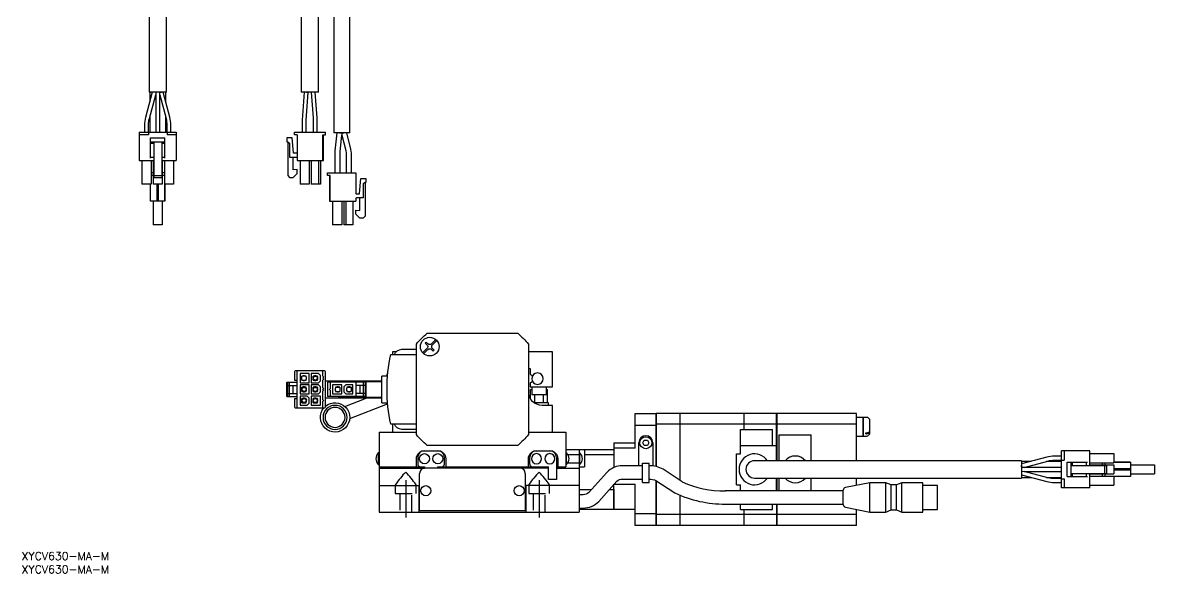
# Model space of a CAD drawing. Extents: x 0 to 883, y -8 to 535.
# Drawn here: x 0.4 to 424.6, y -8 to 198.5 of the extents above; entities that cross this region are included whole.
import ezdxf

# ---------------------------------------------------------------- set-up
doc = ezdxf.new("R2010")
doc.units = 0
doc.header["$LTSCALE"] = 0.5
doc.linetypes.add('CENTER', pattern=[50.8, 31.75, -6.35, 6.35, -6.35])
doc.linetypes.add('DASHED', pattern=[19.05, 12.7, -6.35])
for name, color, linetype in [('MSM_CENTER', 1, 'CENTER'), ('MSM_CONTINUOUS', 7, 'CONTINUOUS'), ('MSM_DASHED', 4, 'DASHED'), ('MSM_PART_NUMBER', 7, 'CONTINUOUS')]:
    doc.layers.add(name, color=color, linetype=linetype)
doc.styles.get("Standard").update_dxf_attribs({"font": 'txt.shx', "height": 3, "bigfont": 'bigfont.shx'})

# ---------------------------------------------------------------- blocks, each defined once
blk = doc.blocks.new('*U2')
at = {"layer": 'MSM_PART_NUMBER'}
blk.add_text('XYCV630-MA-M', height=3, dxfattribs=at).set_placement((0, -3))
blk = doc.blocks.new('*U3')
at = {"layer": 'MSM_PART_NUMBER'}
blk.add_text('XYCV630-MA-M', height=3, dxfattribs=at).set_placement((0, -8))

msp = doc.modelspace()

# ---------------------------------------------------------------- linework, layer by layer
at = {"layer": 'MSM_CENTER'}
for p, q in [((143.97, 27), (143.97, 13)), ((193.97, 27), (193.97, 13))]:
    msp.add_line(p, q, dxfattribs=at)
at = {"layer": 'MSM_CONTINUOUS'}
for p, q in [((47.75, 272.47), (47.75, 172.47)), ((54.25, 172.47), (54.25, 272.47)), ((104.72, 259.47), (104.72, 172.47)), ((111.22, 172.47), (111.22, 259.47)), ((116.97, 252.22), (116.97, 157.22)), ((122.97, 157.22), (122.97, 252.22)), ((48.97, 172.47), (46.43, 162.98)), ((54.25, 172.47), (47.75, 172.47)), ((47.88, 162.6), (50.25, 171.44)), ((48, 172.47), (48, 168.84)), ((50.25, 172.47), (50.25, 172.38)), ((50.36, 172.34), (50.25, 171.44)), ((50.25, 171.44), (50.25, 157.47)), ((51.75, 157.47), (51.75, 172.47)), ((51.75, 171.44), (54.12, 162.6)), ((55.57, 162.99), (53.03, 172.47)), ((54, 168.84), (54, 172.47)), ((111.22, 172.47), (104.72, 172.47)), ((105.96, 172.47), (105.17, 161.9)), ((106.67, 161.79), (107.46, 172.42)), ((106.72, 172.47), (107.46, 172.42)), ((107.46, 172.42), (107.44, 172.47)), ((108.47, 172.41), (109.24, 162.74)), ((110.73, 162.85), (109.97, 172.47)), ((48, 163.05), (48, 157.47)), ((54, 157.47), (54, 163.05)), ((109.24, 162.74), (109.34, 160.1)), ((110.81, 161.93), (110.73, 162.85)), ((44.1, 157.47), (57.9, 157.47)), ((44.1, 157.47), (44.1, 146.77)), ((46.05, 160.11), (46.05, 157.47)), ((47.5, 157.47), (47.5, 156.47)), ((47.55, 157.47), (47.55, 160.11)), ((54.45, 160.1), (54.45, 157.47)), ((54.5, 157.47), (54.5, 156.47)), ((55.95, 157.47), (55.95, 160.1)), ((57.9, 157.47), (57.9, 146.77)), ((102.27, 156.47), (102.27, 157.47)), ((102.27, 157.47), (113.87, 157.47)), ((105.14, 161.1), (105.14, 157.47)), ((106.64, 157.47), (106.64, 161.1)), ((109.34, 160.1), (109.34, 157.47)), ((110.84, 157.47), (110.84, 161.08)), ((113.87, 156.47), (113.87, 157.47)), ((122.97, 157.22), (116.97, 157.22)), ((118.11, 157.22), (117.45, 150.42)), ((119.12, 157.22), (120.11, 157.13)), ((119.97, 157), (120.82, 157.22)), ((119.97, 157), (120.03, 156.28)), ((120.1, 157.04), (120.11, 157.13)), ((123.45, 151.1), (121.85, 157.22)), ((47.5, 156.47), (44.1, 156.47)), ((48.3, 155.27), (53.7, 155.27)), ((48.3, 147.72), (48.3, 155.27)), ((48.3, 153.77), (53.7, 153.77)), ((48.3, 153.27), (49.5, 153.27)), ((49.5, 153.77), (49.5, 140.47)), ((52.5, 153.77), (52.5, 140.47)), ((52.5, 153.27), (53.7, 153.27)), ((53.7, 147.72), (53.7, 155.27)), ((57.9, 156.47), (54.5, 156.47)), ((99.47, 155.27), (99.47, 153.77)), ((101.38, 155.27), (99.47, 155.27)), ((99.47, 153.77), (99.77, 153.77)), ((99.77, 153.77), (100.47, 153.27)), ((99.77, 153.77), (99.77, 141.17)), ((100.47, 153.27), (100.47, 148.02)), ((101.87, 149.71), (101.38, 155.27)), ((103.27, 156.47), (102.27, 156.47)), ((103.27, 156.47), (103.27, 146.77)), ((112.87, 156.47), (113.87, 156.47)), ((112.87, 146.77), (112.87, 156.47)), ((113.12, 146.77), (113.12, 156.47)), ((119.45, 150.22), (120.03, 156.28)), ((120.03, 156.28), (121.51, 150.59)), ((102.97, 149.52), (102.07, 149.52)), ((117.45, 150.42), (117.44, 150.13)), ((117.44, 150.13), (117.44, 142.22)), ((119.44, 150.13), (119.45, 150.22)), ((119.44, 142.22), (119.44, 150.13)), ((121.51, 150.59), (121.64, 149.58)), ((121.64, 149.58), (121.64, 142.22)), ((123.64, 149.58), (123.45, 151.1)), ((123.64, 142.22), (123.64, 149.58)), ((44.1, 146.77), (49.5, 146.77)), ((45.1, 146.77), (45.1, 137.87)), ((48.3, 148.02), (49.5, 148.02)), ((48.5, 146.77), (48.5, 137.87)), ((49.3, 146.77), (49.3, 137.87)), ((52.5, 148.02), (53.7, 148.02)), ((52.5, 146.77), (57.9, 146.77)), ((52.7, 146.77), (52.7, 137.87)), ((53.5, 146.77), (53.5, 137.87)), ((56.9, 146.77), (56.9, 137.87)), ((100.47, 148.02), (102.97, 148.02)), ((101.77, 143.34), (101.77, 148.02)), ((103.27, 146.77), (113.12, 146.77)), ((104.37, 146.77), (104.37, 137.87)), ((107.77, 146.77), (107.77, 137.87)), ((108.57, 146.77), (108.57, 137.87)), ((111.22, 146.77), (111.22, 137.87)), ((111.97, 146.77), (111.97, 137.87)), ((49.3, 142.22), (48.5, 142.22)), ((49.3, 141.22), (48.5, 141.22)), ((49.5, 141.17), (52.5, 141.17)), ((49.5, 140.47), (52.5, 140.47)), ((53.5, 142.22), (52.7, 142.22)), ((53.5, 141.22), (52.7, 141.22)), ((99.77, 141.17), (100.47, 140.47)), ((100.47, 140.47), (101.77, 140.47)), ((103.27, 143.47), (101.77, 143.34)), ((101.77, 140.47), (103.27, 141.97)), ((103.27, 141.97), (103.27, 143.47)), ((114.67, 141.22), (114.67, 142.22)), ((114.67, 142.22), (125.27, 142.22)), ((115.67, 141.22), (114.67, 141.22)), ((115.42, 141.22), (115.42, 131.52)), ((115.67, 131.52), (115.67, 141.22)), ((125.27, 142.22), (125.27, 134.57)), ((125.27, 142.22), (125.27, 134.57)), ((126.66, 134.46), (127.15, 140.02)), ((127.15, 140.02), (129.07, 140.02)), ((129.07, 140.02), (129.07, 138.52)), ((129.07, 140.02), (129.07, 138.52)), ((48.5, 137.87), (45.1, 137.87)), ((48.3, 131.52), (48.3, 137.87)), ((52.7, 137.87), (49.3, 137.87)), ((50.75, 131.52), (50.75, 137.87)), ((51.25, 131.52), (51.25, 137.87)), ((56.9, 137.87), (53.5, 137.87)), ((53.7, 137.87), (53.7, 134.57)), ((53.7, 134.46), (53.7, 137.87)), ((53.7, 137.87), (53.7, 132.77)), ((53.7, 131.52), (53.7, 137.87)), ((107.77, 137.87), (104.37, 137.87)), ((111.97, 137.87), (108.57, 137.87)), ((128.77, 138.52), (128.07, 138.02)), ((128.77, 138.52), (128.07, 138.02)), ((128.07, 138.02), (128.07, 132.77)), ((128.07, 138.02), (128.07, 132.77)), ((129.07, 138.52), (128.77, 138.52)), ((128.77, 138.52), (128.77, 125.92)), ((128.77, 138.52), (128.77, 125.92)), ((53.7, 131.52), (48.3, 131.52)), ((49.3, 131.52), (49.3, 122.62)), ((52.7, 131.52), (52.7, 122.62)), ((52.7, 131.52), (52.7, 122.62)), ((52.7, 131.52), (52.7, 122.62)), ((53.7, 134.57), (53.7, 134.27)), ((53.7, 134.27), (53.7, 134.46)), ((53.7, 132.77), (53.7, 132.47)), ((53.7, 132.47), (53.7, 131.52)), ((115.42, 131.52), (125.27, 131.52)), ((116.57, 131.52), (116.57, 122.62)), ((119.97, 131.52), (119.97, 122.62)), ((119.97, 131.52), (119.97, 122.62)), ((120.77, 131.52), (120.77, 122.62)), ((121.52, 131.52), (121.52, 122.62)), ((124.17, 131.52), (124.17, 122.62)), ((124.17, 131.52), (124.17, 122.62)), ((125.27, 134.57), (125.27, 134.57)), ((125.27, 132.47), (125.27, 132.48)), ((125.27, 132.47), (125.27, 131.52)), ((125.27, 132.47), (125.27, 131.52)), ((125.57, 134.27), (126.47, 134.27)), ((128.07, 132.77), (125.57, 132.77)), ((126.77, 128.09), (126.77, 132.77)), ((125.27, 126.72), (125.27, 128.22)), ((125.27, 128.22), (126.77, 128.09)), ((125.27, 128.22), (126.77, 128.09)), ((126.77, 125.22), (125.27, 126.72)), ((128.07, 125.22), (126.77, 125.22)), ((128.77, 125.92), (128.07, 125.22)), ((128.77, 125.92), (128.07, 125.22)), ((52.7, 122.62), (49.3, 122.62)), ((119.97, 122.62), (116.57, 122.62)), ((124.17, 122.62), (120.77, 122.62)), ((151.99, 82), (185.94, 82)), ((147.97, 44.03), (147.97, 77.97)), ((151.3, 78.31), (151.66, 78.66)), ((151.9, 77.71), (151.3, 78.31)), ((151.66, 78.66), (152.26, 78.06)), ((153.67, 78.06), (155.26, 79.65)), ((155.61, 79.29), (154.03, 77.71)), ((189.97, 77.97), (189.97, 44.03)), ((138.4, 74), (147.97, 74)), ((138.97, 75), (138.97, 74)), ((140.31, 75), (138.97, 75)), ((142.55, 76), (147.97, 76)), ((150.32, 74.71), (151.9, 76.29)), ((152.26, 75.94), (150.67, 74.35)), ((154.27, 75.34), (153.67, 75.94)), ((154.03, 76.29), (154.63, 75.69)), ((154.63, 75.69), (154.27, 75.34)), ((198.97, 75), (189.97, 75)), ((198.97, 62), (198.97, 75)), ((113.57, 67.9), (102.57, 67.9)), ((103.27, 54.1), (103.27, 67.9)), ((112.87, 66), (112.87, 67.9)), ((189.97, 68.8), (190.57, 68.8)), ((190.57, 68.8), (190.57, 66.61)), ((99.47, 58.3), (99.47, 63.7)), ((99.47, 63.7), (103.27, 63.7)), ((99.77, 58.3), (99.77, 63.7)), ((100.47, 58.3), (100.47, 63.7)), ((102.27, 67.6), (102.27, 64.5)), ((102.27, 64.5), (103.27, 64.5)), ((104.37, 66.9), (104.37, 63.5)), ((107.77, 66.9), (104.37, 66.9)), ((105.52, 66), (105.02, 66)), ((105.02, 64.4), (105.02, 66)), ((106.39, 65.95), (105.02, 65.95)), ((105.02, 64.45), (106.39, 64.45)), ((105.02, 64.4), (105.52, 64.4)), ((106.02, 66.1), (105.52, 66.1)), ((105.52, 65.95), (105.52, 66.1)), ((105.52, 64.45), (105.52, 64.3)), ((105.52, 64.3), (106.02, 64.3)), ((106.02, 65.95), (106.02, 66.1)), ((106.67, 66), (106.02, 66)), ((106.02, 64.3), (106.02, 64.45)), ((106.02, 64.4), (106.67, 64.4)), ((106.77, 65.57), (106.39, 65.95)), ((106.39, 64.45), (106.77, 64.82)), ((106.67, 65.67), (106.67, 66)), ((106.67, 64.4), (106.67, 64.72)), ((106.77, 64.82), (106.77, 65.57)), ((107.77, 63.5), (107.77, 66.9)), ((108.57, 66.9), (108.57, 63.5)), ((111.22, 66.9), (108.57, 66.9)), ((109.72, 66), (109.22, 66)), ((109.22, 64.4), (109.22, 66)), ((110.59, 65.95), (109.22, 65.95)), ((109.37, 65.41), (109.22, 64.89)), ((109.22, 64.45), (110.59, 64.45)), ((109.22, 64.4), (109.72, 64.4)), ((110.22, 66.1), (109.72, 66.1)), ((109.72, 65.95), (109.72, 66.1)), ((109.72, 64.45), (109.72, 64.3)), ((109.72, 64.3), (110.22, 64.3)), ((110.22, 65.95), (110.22, 66.1)), ((110.87, 66), (110.22, 66)), ((110.22, 64.3), (110.22, 64.45)), ((110.22, 64.4), (110.87, 64.4)), ((110.97, 65.57), (110.59, 65.95)), ((110.59, 64.45), (110.97, 64.82)), ((110.68, 64.54), (110.81, 64.99)), ((110.87, 65.67), (110.87, 66)), ((110.87, 64.4), (110.87, 64.72)), ((110.97, 64.82), (110.97, 65.57)), ((111.97, 66.15), (111.22, 66.9)), ((111.22, 63.5), (111.97, 64.25)), ((111.97, 64.25), (111.97, 66.15)), ((112.87, 65.45), (112.87, 65.5)), ((112.87, 64.9), (112.87, 64.95)), ((112.87, 61.52), (112.87, 64.4)), ((113.87, 54.4), (113.87, 67.6)), ((113.87, 64.25), (134.97, 64.25)), ((114.67, 63.7), (114.67, 58.3)), ((129.07, 63.7), (114.67, 63.7)), ((115.67, 63.7), (115.67, 61.25)), ((119.97, 64), (134.97, 64)), ((125.27, 63.7), (125.27, 58.3)), ((128.07, 63.7), (128.07, 58.3)), ((128.77, 63.7), (128.77, 58.3)), ((129.07, 63.7), (129.07, 58.3)), ((134.97, 56), (134.97, 66)), ((137.18, 66), (134.97, 66)), ((136.97, 66), (136.97, 66.82)), ((137.25, 66.82), (136.97, 66.82)), ((190.57, 66.61), (190.93, 66.4)), ((99.77, 62.5), (103.27, 62.5)), ((99.77, 59.5), (103.27, 59.5)), ((101.77, 59.5), (101.77, 62.5)), ((104.37, 63.5), (107.77, 63.5)), ((104.37, 62.7), (104.37, 59.3)), ((107.77, 62.7), (104.37, 62.7)), ((105.52, 61.8), (105.02, 61.8)), ((105.02, 60.2), (105.02, 61.8)), ((106.39, 61.75), (105.02, 61.75)), ((105.02, 60.25), (106.39, 60.25)), ((105.02, 60.2), (105.52, 60.2)), ((106.02, 61.9), (105.52, 61.9)), ((105.52, 61.75), (105.52, 61.9)), ((105.52, 60.25), (105.52, 60.1)), ((105.52, 60.1), (106.02, 60.1)), ((106.02, 61.75), (106.02, 61.9)), ((106.67, 61.8), (106.02, 61.8)), ((106.02, 60.1), (106.02, 60.25)), ((106.02, 60.2), (106.67, 60.2)), ((106.77, 61.37), (106.39, 61.75)), ((106.39, 60.25), (106.77, 60.62)), ((106.67, 61.47), (106.67, 61.8)), ((106.67, 60.2), (106.67, 60.52)), ((106.77, 60.62), (106.77, 61.37)), ((107.77, 59.3), (107.77, 62.7)), ((108.57, 63.5), (111.22, 63.5)), ((108.57, 62.7), (108.57, 59.3)), ((111.22, 62.7), (108.57, 62.7)), ((109.72, 61.8), (109.22, 61.8)), ((109.22, 60.2), (109.22, 61.8)), ((110.59, 61.75), (109.22, 61.75)), ((109.22, 61.75), (109.3, 61.75)), ((109.22, 60.25), (110.59, 60.25)), ((109.22, 60.25), (109.3, 60.25)), ((109.22, 60.2), (109.72, 60.2)), ((110.22, 61.9), (109.72, 61.9)), ((109.72, 61.75), (109.72, 61.9)), ((109.72, 60.25), (109.72, 60.1)), ((109.72, 60.1), (110.22, 60.1)), ((110.22, 61.75), (110.22, 61.9)), ((110.87, 61.8), (110.22, 61.8)), ((110.22, 60.1), (110.22, 60.25)), ((110.22, 60.2), (110.87, 60.2)), ((110.97, 61.37), (110.59, 61.75)), ((110.59, 60.25), (110.97, 60.62)), ((110.87, 61.47), (110.87, 61.8)), ((110.87, 60.2), (110.87, 60.52)), ((110.97, 60.62), (110.97, 61.37)), ((111.97, 61.95), (111.22, 62.7)), ((111.22, 59.3), (111.97, 60.05)), ((111.97, 60.05), (111.97, 61.95)), ((112.87, 60.97), (112.87, 61.02)), ((112.87, 57.05), (112.87, 60.47)), ((115.67, 60.75), (115.67, 58.3)), ((116.57, 62.7), (116.57, 59.3)), ((119.97, 62.7), (116.57, 62.7)), ((117.94, 61.75), (117.57, 61.37)), ((117.57, 61.37), (117.57, 60.62)), ((117.57, 60.62), (117.94, 60.25)), ((118.32, 61.8), (117.67, 61.8)), ((117.67, 61.8), (117.67, 61.47)), ((117.67, 60.52), (117.67, 60.2)), ((117.67, 60.2), (118.32, 60.2)), ((119.32, 61.75), (117.94, 61.75)), ((117.94, 60.25), (119.32, 60.25)), ((118.82, 61.9), (118.32, 61.9)), ((118.32, 61.9), (118.32, 61.75)), ((118.32, 60.25), (118.32, 60.1)), ((118.32, 60.1), (118.82, 60.1)), ((118.82, 61.9), (118.82, 61.75)), ((119.32, 61.8), (118.82, 61.8)), ((118.82, 60.1), (118.82, 60.25)), ((118.82, 60.2), (119.32, 60.2)), ((119.32, 61.8), (119.32, 60.2)), ((119.97, 59.3), (119.97, 62.7)), ((121.52, 62.7), (120.77, 61.95)), ((120.77, 61.95), (120.77, 60.05)), ((120.77, 60.05), (121.52, 59.3)), ((124.17, 62.7), (121.52, 62.7)), ((122.14, 61.75), (121.77, 61.37)), ((121.77, 61.37), (121.77, 60.62)), ((121.77, 60.62), (122.14, 60.25)), ((122.52, 61.8), (121.87, 61.8)), ((121.87, 61.8), (121.87, 61.47)), ((121.87, 60.52), (121.87, 60.2)), ((121.87, 60.2), (122.52, 60.2)), ((123.52, 61.75), (122.14, 61.75)), ((122.14, 60.25), (123.52, 60.25)), ((123.02, 61.9), (122.52, 61.9)), ((122.52, 61.9), (122.52, 61.75)), ((122.52, 60.25), (122.52, 60.1)), ((122.52, 60.1), (123.02, 60.1)), ((123.02, 61.9), (123.02, 61.75)), ((123.52, 61.8), (123.02, 61.8)), ((123.02, 60.1), (123.02, 60.25)), ((123.02, 60.2), (123.52, 60.2)), ((123.52, 61.8), (123.52, 60.2)), ((124.17, 59.3), (124.17, 62.7)), ((128.77, 62.5), (125.27, 62.5)), ((128.77, 59.5), (125.27, 59.5)), ((126.77, 62.5), (126.77, 59.5)), ((189.97, 61.5), (190.07, 61.5)), ((190.07, 60), (190.07, 61.5)), ((190.93, 63.6), (190.57, 63.39)), ((190.57, 63.39), (190.57, 62)), ((190.57, 62), (198.97, 62)), ((190.79, 57.41), (190.79, 61)), ((190.79, 61), (191.22, 61)), ((191.22, 62), (191.22, 59)), ((196.72, 59), (196.72, 62)), ((196.72, 61), (197.14, 61)), ((197.14, 56), (197.14, 61)), ((99.47, 58.3), (103.27, 58.3)), ((102.27, 57.5), (102.27, 54.4)), ((103.27, 57.5), (102.27, 57.5)), ((104.37, 59.3), (107.77, 59.3)), ((104.37, 58.5), (104.37, 55.1)), ((107.02, 58.5), (104.37, 58.5)), ((105.52, 57.6), (105.02, 57.6)), ((105.02, 56), (105.02, 57.6)), ((106.39, 57.55), (105.02, 57.55)), ((105.02, 56.05), (106.39, 56.05)), ((105.02, 56), (105.52, 56)), ((105.17, 57), (105.32, 57.55)), ((106.02, 57.7), (105.52, 57.7)), ((105.52, 57.55), (105.52, 57.7)), ((105.52, 56.05), (105.52, 55.9)), ((105.52, 55.9), (106.02, 55.9)), ((106.02, 57.55), (106.02, 57.7)), ((106.67, 57.6), (106.02, 57.6)), ((106.02, 55.9), (106.02, 56.05)), ((106.02, 56), (106.67, 56)), ((106.77, 57.17), (106.39, 57.55)), ((106.39, 56.05), (106.77, 56.42)), ((106.77, 57.14), (106.61, 56.6)), ((106.67, 57.27), (106.67, 57.6)), ((106.67, 56), (106.67, 56.32)), ((106.77, 56.42), (106.77, 57.17)), ((107.77, 57.75), (107.02, 58.5)), ((107.02, 55.1), (107.77, 55.85)), ((107.77, 55.85), (107.77, 57.75)), ((108.57, 59.3), (111.22, 59.3)), ((108.57, 58.5), (108.57, 55.1)), ((111.97, 58.5), (108.57, 58.5)), ((109.72, 57.6), (109.22, 57.6)), ((109.22, 56), (109.22, 57.6)), ((110.59, 57.55), (109.22, 57.55)), ((109.37, 56.59), (109.22, 57.11)), ((109.22, 56.05), (110.59, 56.05)), ((109.22, 56), (109.72, 56)), ((110.22, 57.7), (109.72, 57.7)), ((109.72, 57.55), (109.72, 57.7)), ((109.72, 56.05), (109.72, 55.9)), ((109.72, 55.9), (110.22, 55.9)), ((110.22, 57.55), (110.22, 57.7)), ((110.87, 57.6), (110.22, 57.6)), ((110.22, 55.9), (110.22, 56.05)), ((110.22, 56), (110.87, 56)), ((110.97, 57.17), (110.59, 57.55)), ((110.59, 56.05), (110.97, 56.42)), ((110.68, 57.46), (110.81, 57.01)), ((110.87, 57.27), (110.87, 57.6)), ((110.87, 56), (110.87, 56.32)), ((110.97, 56.42), (110.97, 57.17)), ((111.97, 55.1), (111.97, 58.5)), ((112.87, 54.1), (112.87, 56.55)), ((134.97, 57.75), (113.87, 57.75)), ((129.07, 58.3), (114.67, 58.3)), ((116.57, 59.3), (119.97, 59.3)), ((134.97, 58), (119.97, 58)), ((121.12, 54.61), (129.18, 57.75)), ((121.52, 59.3), (124.17, 59.3)), ((136.97, 55.42), (122.94, 49.95)), ((134.97, 56), (137.18, 56)), ((136.97, 55.18), (136.97, 56)), ((136.97, 55.18), (137.25, 55.18)), ((196.72, 59), (191.22, 59)), ((197.47, 56), (192.07, 56)), ((192.38, 56), (192.38, 59)), ((195.55, 56), (195.55, 59)), ((197.47, 55), (197.47, 56)), ((102.57, 54.1), (113.57, 54.1)), ((104.37, 55.1), (107.02, 55.1)), ((108.57, 55.1), (111.97, 55.1)), ((198.97, 55), (195.07, 55)), ((198.97, 45), (198.97, 55)), ((229.97, 39), (229.97, 52)), ((229.97, 52), (237.87, 52)), ((237.87, 32.05), (237.87, 52)), ((237.97, 51.9), (237.87, 52)), ((237.97, 32.03), (237.97, 52)), ((246.67, 52), (237.97, 52)), ((246.67, 52), (246.67, 26.98)), ((246.72, 51.95), (246.67, 51.95)), ((246.72, 52), (246.72, 26.94)), ((270.67, 52), (246.72, 52)), ((270.67, 52), (270.67, 46)), ((270.72, 51.95), (270.67, 51.95)), ((270.72, 52), (270.72, 46)), ((282.97, 52), (270.72, 52)), ((282.97, 34.25), (282.97, 52)), ((283.02, 51.95), (282.97, 51.95)), ((283.02, 52), (283.02, 34.25)), ((312.97, 52), (283.02, 52)), ((312.97, 34.25), (312.97, 52)), ((147.97, 48), (138.4, 48)), ((138.97, 48), (138.97, 45)), ((237.87, 47.5), (229.97, 47.5)), ((237.97, 47.46), (237.87, 47.5)), ((246.67, 47.97), (237.97, 47.97)), ((246.72, 47.71), (246.67, 47.71)), ((270.67, 47.97), (246.72, 47.97)), ((270.72, 47.71), (270.67, 47.71)), ((282.97, 47.97), (270.72, 47.97)), ((283.02, 47.71), (282.97, 47.71)), ((312.97, 47.97), (283.02, 47.97)), ((315.47, 50.5), (312.97, 50.5)), ((315.47, 43.5), (315.47, 50.5)), ((315.52, 50.45), (315.47, 50.45)), ((315.52, 43.5), (315.52, 50.5)), ((316.67, 50.5), (315.52, 50.5)), ((317.97, 44.8), (317.97, 49.2)), ((133.97, 45), (147.97, 45)), ((133.97, 45), (133.97, 15)), ((147.97, 46), (142.55, 46)), ((189.97, 45), (203.97, 45)), ((203.97, 45), (203.97, 32)), ((269.47, 36.78), (269.47, 46)), ((269.47, 46), (281.47, 46)), ((281.47, 40), (281.47, 46)), ((283.97, 34.25), (283.97, 44)), ((283.97, 44), (295.97, 44)), ((295.97, 34.25), (295.97, 44)), ((312.97, 43.5), (315.47, 43.5)), ((315.47, 43.55), (315.52, 43.55)), ((315.52, 43.5), (316.67, 43.5)), ((316.47, 44.71), (316.67, 44.71)), ((316.47, 44.35), (316.47, 44.71)), ((316.47, 44.35), (316.67, 44.35)), ((185.94, 40), (151.99, 40)), ((203.97, 38.5), (221.97, 38.5)), ((208.97, 38.5), (208.97, 15)), ((210.97, 38.5), (210.97, 32)), ((221.97, 41), (221.97, 31.71)), ((221.97, 41), (229.97, 41)), ((229.97, 39), (221.97, 39)), ((231.37, 32.37), (231.37, 41)), ((232.81, 41), (233.39, 42)), ((233.39, 40), (232.81, 41)), ((233.39, 42), (234.54, 42)), ((234.54, 40), (233.39, 40)), ((234.54, 42), (235.12, 41)), ((235.12, 41), (234.54, 40)), ((236.57, 41), (236.57, 32.27)), ((269.47, 40), (282.97, 40)), ((133.67, 37.15), (133.67, 32.85)), ((133.97, 37.15), (133.67, 37.15)), ((147.97, 32), (147.97, 35)), ((148.47, 35.5), (148.47, 33)), ((150.97, 38), (155.97, 38)), ((158.47, 33), (158.47, 35.5)), ((158.97, 35), (158.97, 32)), ((189.97, 32), (189.97, 35)), ((190.47, 33), (190.47, 35.5)), ((192.97, 38), (197.97, 38)), ((200.47, 35.5), (200.47, 27.2)), ((200.97, 35), (200.97, 32)), ((204.26, 37.15), (203.97, 37.15)), ((204.26, 32.85), (204.26, 37.15)), ((204.74, 36.54), (208.97, 36.54)), ((209.26, 37.15), (208.97, 37.15)), ((209.26, 32.85), (209.26, 37.15)), ((221.97, 36.5), (210.97, 36.5)), ((267.97, 25.22), (267.97, 36.78)), ((267.97, 36.78), (269.47, 36.78)), ((374.72, 34.25), (274.72, 34.25)), ((384.2, 35.57), (374.72, 33.03)), ((374.72, 34.25), (374.72, 27.75)), ((378.35, 34), (374.72, 34)), ((375.75, 31.75), (384.59, 34.12)), ((389.72, 34), (384.14, 34)), ((389.72, 35.95), (387.09, 35.95)), ((387.09, 34.45), (389.72, 34.45)), ((400.42, 37.9), (389.72, 37.9)), ((389.72, 24.1), (389.72, 37.9)), ((389.72, 34.5), (390.72, 34.5)), ((390.72, 37.9), (390.72, 34.5)), ((400.42, 32.5), (400.42, 37.9)), ((400.42, 36.9), (409.32, 36.9)), ((409.32, 36.9), (409.32, 33.5)), ((133.67, 32.85), (133.97, 32.85)), ((133.97, 32), (150.97, 32)), ((133.97, 31.5), (150.97, 31.5)), ((150.97, 32), (150.97, 31.49)), ((197.47, 31.5), (151.17, 31.5)), ((155.97, 31.5), (155.97, 32)), ((155.97, 32), (197.47, 32)), ((197.47, 27.2), (197.47, 32)), ((200.47, 32), (203.97, 32)), ((200.47, 31.5), (208.97, 31.5)), ((203.97, 32.85), (204.26, 32.85)), ((204.74, 33.46), (208.97, 33.46)), ((208.97, 32.85), (209.26, 32.85)), ((208.97, 32), (210.97, 32)), ((219.36, 29.87), (212.6, 22.34)), ((232.72, 32.37), (225.24, 32.37)), ((232.72, 33.34), (235.22, 33.34)), ((232.72, 33.09), (232.72, 33.34)), ((232.72, 26.1), (232.72, 33.09)), ((235.22, 33.09), (235.22, 33.34)), ((235.22, 26.1), (235.22, 33.09)), ((247.63, 26.34), (240.52, 31.02)), ((389.72, 31.75), (374.72, 31.75)), ((374.72, 30.25), (374.81, 30.25)), ((374.85, 30.36), (375.75, 30.25)), ((375.75, 30.25), (389.72, 30.25)), ((384.59, 27.88), (375.75, 30.25)), ((391.92, 28.3), (391.92, 33.7)), ((391.92, 33.7), (399.47, 33.7)), ((393.42, 28.3), (393.42, 33.7)), ((393.42, 32.5), (406.72, 32.5)), ((393.92, 32.5), (393.92, 33.7)), ((399.17, 32.5), (399.17, 33.7)), ((400.42, 33.5), (409.32, 33.5)), ((400.42, 32.7), (409.32, 32.7)), ((404.97, 33.5), (404.97, 32.7)), ((405.97, 33.5), (405.97, 32.7)), ((406.02, 29.5), (406.02, 32.5)), ((406.72, 29.5), (406.72, 32.5)), ((409.32, 33.7), (412.62, 33.7)), ((412.73, 33.7), (409.32, 33.7)), ((409.32, 33.7), (414.42, 33.7)), ((415.67, 33.7), (409.32, 33.7)), ((409.32, 32.7), (409.32, 29.3)), ((415.67, 31.25), (409.32, 31.25)), ((415.67, 30.75), (409.32, 30.75)), ((412.62, 33.7), (412.92, 33.7)), ((412.92, 33.7), (412.73, 33.7)), ((414.42, 33.7), (414.72, 33.7)), ((414.72, 33.7), (415.67, 33.7)), ((415.67, 33.7), (415.67, 28.3)), ((415.67, 32.7), (424.57, 32.7)), ((415.67, 32.7), (424.57, 32.7)), ((415.67, 32.7), (424.57, 32.7)), ((424.57, 32.7), (424.57, 29.3)), ((149.17, 15.5), (149.17, 29.5)), ((188.77, 29.5), (188.77, 15.5)), ((200.47, 27.2), (197.47, 27.2)), ((216.33, 19), (223.08, 26.53)), ((222.16, 25.5), (229.97, 25.5)), ((225.24, 27.37), (232.72, 27.37)), ((229.97, 10), (229.97, 25.5)), ((232.72, 26.1), (235.22, 26.1)), ((237.77, 26.84), (244.89, 22.16)), ((237.87, 10), (237.87, 26.78)), ((237.97, 10), (237.97, 26.71)), ((274.72, 27.75), (374.72, 27.75)), ((282.97, 23), (282.97, 27.75)), ((283.02, 27.75), (283.02, 23)), ((283.97, 23), (283.97, 27.75)), ((295.97, 23), (295.97, 27.75)), ((317.97, 26), (308.77, 24.19)), ((312.97, 25.02), (312.97, 27.75)), ((317.97, 15), (317.97, 26)), ((323.97, 26), (317.97, 26)), ((323.97, 15), (323.97, 26)), ((325.97, 25.15), (323.97, 26)), ((329.97, 26), (327.97, 25.15)), ((329.97, 15), (329.97, 26)), ((337.77, 26), (329.97, 26)), ((337.77, 15), (337.77, 26)), ((374.72, 28.97), (384.2, 26.43)), ((374.72, 28), (378.35, 28)), ((384.14, 28), (389.72, 28)), ((389.72, 27.55), (387.08, 27.55)), ((387.08, 26.05), (389.72, 26.05)), ((389.72, 27.5), (390.72, 27.5)), ((390.72, 27.5), (390.72, 24.1)), ((391.92, 28.3), (399.47, 28.3)), ((393.42, 29.5), (406.72, 29.5)), ((393.92, 28.3), (393.92, 29.5)), ((399.17, 28.3), (399.17, 29.5)), ((400.42, 24.1), (400.42, 29.5)), ((400.42, 29.3), (409.32, 29.3)), ((400.42, 28.5), (409.32, 28.5)), ((404.97, 29.3), (404.97, 28.5)), ((405.97, 29.3), (405.97, 28.5)), ((409.32, 28.5), (409.32, 25.1)), ((415.67, 28.3), (409.32, 28.3)), ((415.67, 29.3), (424.57, 29.3)), ((133.97, 25), (149.17, 25)), ((140.08, 25.22), (140.07, 25.12)), ((140.07, 25.12), (140.22, 25)), ((140.14, 25.35), (140.08, 25.22)), ((147.71, 25), (147.87, 25.12)), ((147.87, 25.12), (147.84, 25.26)), ((148.97, 15), (148.97, 25)), ((208.97, 25), (188.77, 25)), ((188.97, 25), (188.97, 15)), ((190.08, 25.22), (190.07, 25.12)), ((190.07, 25.12), (190.22, 25)), ((190.14, 25.35), (190.08, 25.22)), ((197.71, 25), (197.87, 25.12)), ((197.87, 25.12), (197.84, 25.26)), ((208.97, 23.5), (213.64, 23.5)), ((210.44, 21.5), (208.97, 21.5)), ((220.36, 23.5), (221.97, 23.5)), ((221.97, 16), (221.97, 25.29)), ((221.97, 23.5), (221.97, 16)), ((307.97, 23), (263.76, 23)), ((267.97, 25.22), (269.47, 25.22)), ((269.47, 23), (269.47, 25.22)), ((307.97, 17.79), (307.97, 23.21)), ((325.97, 15.85), (325.97, 25.15)), ((327.97, 25.15), (325.97, 25.15)), ((327.97, 15.85), (327.97, 25.15)), ((343.27, 25), (337.77, 25)), ((343.27, 16), (343.27, 25)), ((400.42, 24.1), (389.72, 24.1)), ((400.42, 25.1), (409.32, 25.1)), ((246.67, 21.16), (246.67, 10)), ((246.72, 21.14), (246.72, 10)), ((263.76, 18), (307.97, 18)), ((269.47, 16), (269.47, 18)), ((281.47, 16), (281.47, 18)), ((282.97, 18), (282.97, 10)), ((283.02, 18), (283.02, 10)), ((283.97, 18), (295.97, 18)), ((133.97, 15), (208.97, 15)), ((149.17, 16.5), (148.97, 16.5)), ((188.77, 15.5), (149.17, 15.5)), ((188.97, 16.5), (188.77, 16.5)), ((208.97, 16.5), (210.44, 16.5)), ((221.97, 16), (208.97, 16)), ((229.97, 16), (221.97, 16)), ((229.97, 14.5), (237.87, 14.5)), ((237.97, 14.54), (237.87, 14.5)), ((246.67, 14.03), (237.97, 14.03)), ((246.72, 14.29), (246.67, 14.29)), ((270.67, 14.03), (246.72, 14.03)), ((269.47, 16), (281.47, 16)), ((270.67, 16), (270.67, 10)), ((270.72, 14.29), (270.67, 14.29)), ((270.72, 16), (270.72, 10)), ((282.97, 14.03), (270.72, 14.03)), ((283.02, 14.29), (282.97, 14.29)), ((312.97, 14.03), (283.02, 14.03)), ((308.77, 16.81), (317.97, 15)), ((312.97, 10), (312.97, 15.98)), ((317.97, 15), (323.97, 15)), ((323.97, 15), (325.97, 15.85)), ((325.97, 15.85), (327.97, 15.85)), ((327.97, 15.85), (329.97, 15)), ((329.97, 15), (337.77, 15)), ((337.77, 16), (343.27, 16)), ((237.87, 10), (229.97, 10)), ((237.87, 10), (237.97, 10.1)), ((246.67, 10), (237.97, 10)), ((246.72, 10.05), (246.67, 10.05)), ((270.67, 10), (246.72, 10)), ((270.72, 10.05), (270.67, 10.05)), ((282.97, 10), (270.72, 10)), ((283.02, 10.05), (282.97, 10.05)), ((312.97, 10), (283.02, 10))]:
    msp.add_line(p, q, dxfattribs=at)
for centre, radius in [((152.97, 77), 3.5), ((110.09, 65.2), 0.75), ((105.89, 61), 0.75), ((110.09, 61), 0.75), ((105.89, 56.8), 0.75), ((110.09, 56.8), 0.75), ((233.97, 41), 2.25), ((150.97, 35), 1.9), ((155.97, 35), 1.9), ((151.47, 23), 1.9), ((186.47, 23), 1.9)]:
    msp.add_circle(centre, radius, dxfattribs=at)
at = {"layer": 'MSM_CONTINUOUS', "extrusion": (0, 0, -1)}
for centre, radius in [((-193.37, 65), 2.15), ((-117.47, 50.5), 4.5), ((-117.47, 50.5), 3.75), ((-192.97, 35), 1.9), ((-197.97, 35), 1.9)]:
    msp.add_circle(centre, radius, dxfattribs=at)
at = {"layer": 'MSM_CONTINUOUS'}
for centre, radius, start, end in [((48.54, 167.42), 5.25, 69.6217, 74.351), ((53.82, 166.31), 6.42, 106.122, 108.806), ((50.08, 180.6), 8.47, 281.3963, 286.3691), ((108.55, 172.41), 0.0773, 129.0479, 179.5838), ((57.16, 160.11), 11.11, 165, 180.006), ((44.8, 160.1), 11.15, 359.9911, 15.0006), ((115.89, 161.1), 10.75, 175.7108, 180), ((100.09, 161.08), 10.75, 0, 4.548), ((125.57, 134.57), 0.3, 180, 270), ((125.57, 134.57), 0.3, 180, 270), ((125.57, 132.47), 0.3, 90, 180), ((126.47, 134.47), 0.2, 270, 355), ((102.57, 67.6), 0.3, 90, 180), ((113.57, 67.6), 0.3, 0, 90), ((119.97, 61), 3, 64.1588, 115.8426), ((119.97, 61), 3, 244.1588, 295.8426), ((102.57, 54.4), 0.3, 180, 270), ((113.57, 54.4), 0.3, 270, 0), ((316.67, 49.2), 1.3, 0, 90), ((233.97, 41), 2.6, 0, 180), ((316.69, 46.32), 1.61, 269.2584, 304.7863), ((316.67, 44.8), 1.3, 270, 360), ((316.68, 46.02), 1.66, 269.4455, 299.7231), ((317.08, 45.35), 0.891, 298.7486, 355.0367), ((317.16, 45.67), 0.809, 303.6126, 357.2927), ((135.77, 35), 3, 134.22, 225.78), ((150.97, 35.5), 2.5, 90, 180), ((155.97, 35.5), 2.5, 0, 90), ((192.97, 35.5), 2.5, 90, 180), ((197.97, 35.5), 2.5, 0, 90), ((202.17, 35), 3, 314.22, 45.7799), ((207.17, 35), 3, 314.22, 45.7799), ((274.72, 31), 5.82, 33.9465, 326.0534), ((274.72, 31), 3.25, 90, 270), ((289.97, 31), 5, 40.5416, 139.4584), ((387.09, 24.8), 11.15, 89.9911, 105.0006), ((173.93, 1.42), 41.41, 136.3529, 144.6934), ((117.34, 4.33), 36.98, 34.465, 43.9598), ((149.47, 33), 1, 180, 270), ((151.17, 29.5), 2, 90, 180), ((157.47, 33), 1, 270, 0), ((186.77, 29.5), 2, 0, 90), ((223.93, 1.42), 41.41, 136.3529, 144.6934), ((191.47, 33), 1, 180, 270), ((167.34, 4.33), 36.98, 34.465, 43.9598), ((225.12, 24.47), 7.9, 89.1704, 136.9119), ((235.31, 21.62), 10.74, 61.0436, 90.5246), ((366.59, 30.08), 8.47, 11.3963, 16.3691), ((380.88, 33.82), 6.42, 196.122, 198.806), ((380.44, 28.32), 5.95, 159.8996, 164.0731), ((262.36, 56.81), 33.84, 244.2126, 272.3901), ((289.97, 31), 5, 220.5416, 319.4584), ((387.08, 37.16), 11.11, 255, 270.006), ((263.34, 60.94), 42.94, 244.5577, 270.5621), ((308.97, 23.21), 1, 101.1187, 180), ((210.56, 24.4), 7.9, 269.1704, 316.9119), ((308.97, 17.79), 1, 180, 258.8813)]:
    msp.add_arc(centre, radius, start, end, dxfattribs=at)
at = {"layer": 'MSM_CONTINUOUS', "extrusion": (0, 0, -1)}
for centre, radius, start, end in [((-57.16, 160.11), 9.61, 359.9909, 15.0002), ((-44.8, 160.1), 9.65, 165.0035, 180.008), ((-115.89, 161.1), 9.25, 0, 4.2892), ((-102.07, 149.72), 0.2, 270, 355), ((-102.97, 149.82), 0.3, 180, 270), ((-102.97, 147.72), 0.3, 90, 180), ((-125.57, 134.57), 0.3, 270, 0), ((-125.57, 134.57), 0.3, 270, 0), ((-125.57, 132.47), 0.3, 0, 90), ((-125.57, 132.47), 0.3, 0, 90), ((-168.97, 61), 27, 38.9424, 51.0576), ((-168.97, 61), 27, 128.9424, 141.0576), ((-151.2, 77), 1, 135, 225), ((-152.97, 78.77), 1, 225, 315), ((-154.73, 77), 1, 315, 45), ((-196.97, 61), 60, 347.4867, 12.5133), ((-142.55, 73), 3, 19.4712, 90), ((-152.97, 75.23), 1, 45, 135), ((-112.87, 65.75), 0.25, 90, 270), ((-112.87, 65.2), 0.25, 90, 270), ((-112.87, 64.65), 0.25, 90, 270), ((-190.05, 64.89), 1.75, 120, 142.4351), ((-190.05, 65.11), 1.75, 217.5649, 240), ((-112.87, 61.27), 0.25, 90, 270), ((-112.87, 60.72), 0.25, 90, 270), ((-115.67, 61), 0.25, 269.9993, 89.9993), ((-118.44, 61), 1, 131.4089, 151.0443), ((-118.44, 61), 1, 208.9543, 228.5897), ((-122.64, 61), 1, 131.4089, 151.0443), ((-122.64, 61), 1, 208.9543, 228.5897), ((-195.07, 60), 5, 270, 0), ((-117.47, 50.5), 5.5, 49.1148, 40.8852), ((-112.87, 56.8), 0.25, 90, 270), ((-142.55, 49), 3, 270, 340.5288), ((-168.97, 61), 27, 308.9424, 321.0576), ((-168.97, 61), 27, 218.9424, 231.0576), ((-150.97, 35), 3, 0, 90), ((-155.97, 35), 3, 90, 180), ((-192.97, 35), 3, 0, 90), ((-197.97, 35), 3, 90, 180), ((-387.09, 24.8), 9.65, 75.0035, 90.008), ((-225.15, 24.39), 2.98, 45.8822, 91.5929), ((-235.2, 20.71), 6.65, 90.1766, 112.7547), ((-387.08, 37.16), 9.61, 269.9909, 285.0002), ((-210.53, 24.48), 2.98, 225.8822, 271.5929)]:
    msp.add_arc(centre, radius, start, end, dxfattribs=at)
at = {"layer": 'MSM_DASHED'}
for p, q in [((221.97, 23.5), (221.97, 25.5)), ((140.07, 25.12), (140.07, 22)), ((140.07, 22), (147.87, 22)), ((141.72, 22), (141.72, 15)), ((146.22, 15), (146.22, 22)), ((147.87, 22), (147.87, 25.12)), ((190.07, 25.12), (190.07, 22)), ((190.07, 22), (197.87, 22)), ((191.72, 22), (191.72, 15)), ((196.22, 15), (196.22, 22)), ((197.87, 22), (197.87, 25.12))]:
    msp.add_line(p, q, dxfattribs=at)

# ---------------------------------------------------------------- block references
at = {"layer": 'MSM_CONTINUOUS'}
for name in ['*U2', '*U3']:
    msp.add_blockref(name, (0, 0), dxfattribs=at)

doc.saveas('drawing.dxf')
